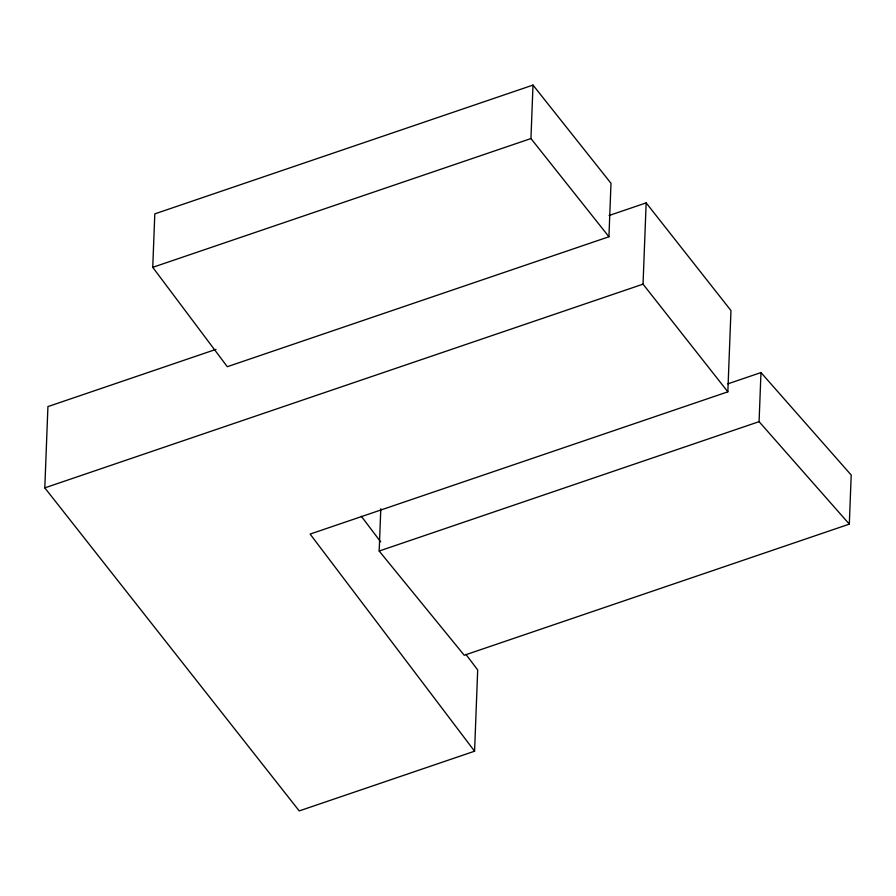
<?xml version="1.0" encoding="UTF-8"?>
<svg xmlns="http://www.w3.org/2000/svg" width="896" height="896" viewBox="0 0 896 896"><rect width="100%" height="100%" fill="white"/><g stroke="black" fill="none" stroke-linecap="round" stroke-linejoin="round"><path stroke-width="1.34" d="M465.886 654.349L477.691 669.939L474.578 751.206L299.23 810.914L44.8 487.872L47.925 406.594L216.014 349.362M152.746 267.333L154.806 213.875L532.997 85.086L610.994 183.288L608.933 236.757L227.304 366.71L152.746 267.333L530.947 138.555L532.997 85.086M727.877 383.846L760.973 372.568L851.2 475.037L849.318 524.126L464.24 655.256L379.176 551.029L380.8 508.76M474.578 751.206L310.117 534.083L727.843 391.832L643.037 284.155L646.162 202.888L609.101 215.499M727.843 391.832L730.968 310.565L646.162 202.888M849.318 524.126L759.08 421.658L760.973 372.568M44.8 487.872L643.037 284.155M379.176 551.029L759.08 421.658M530.947 138.555L608.933 236.757M361.312 516.286L380.71 541.89"/></g></svg>
